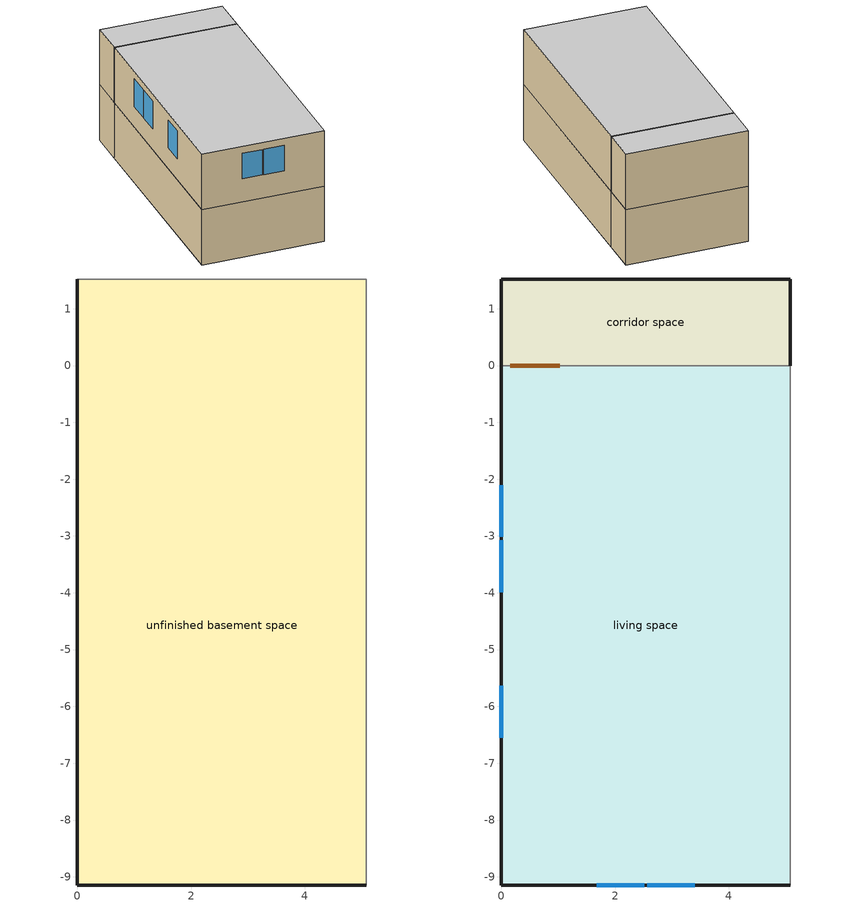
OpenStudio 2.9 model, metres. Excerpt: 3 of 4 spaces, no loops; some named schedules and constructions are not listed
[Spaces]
unfinished basement space
 floor foundation (FloorFndGrndUnfinB): 0,0 0,1.52 5.08,1.52 5.08,0 z-2.44
 floor foundation (FloorFndGrndUnfinB 1): 0,-9.14 0,0 5.08,0 5.08,-9.14 z-2.44
 wall foundation (WallFndGrndUnfinB): 0,1.52 0,0 z-2.44:0
 wall adiabatic (WallFndGrndUnfinB Reversed): 5.08,-9.14 5.08,0 5.08,1.52 0,1.52 z-2.44:0
 wall foundation (WallFndGrndUnfinB 1): 0,0 0,-9.14 5.08,-9.14 z-2.44:0
 ceiling adiabatic (SurfaceTypeRoofAdiabatic Reversed): 5.08,0 5.08,1.52 0,1.52 0,0 z0
living space
 floor to unfinished basement space (FloorUnfinBInsFin Reversed): 0,-9.14 0,0 5.08,0 5.08,-9.14 z0
 wall outside (WallExtInsFin): 0,0 0,-9.14 5.08,-9.14 z0:2.44
 wall adiabatic (WallIntFinUninsFin Reversed): 5.08,-9.14 5.08,0 0,0 z0:2.44
 window (WindowConstruction): 1.67,-9.14 2.51,-9.14 / 2.57,-9.14 3.41,-9.14 z1.02:2.13; 0,-2.1 0,-3.02 / 0,-3.08 0,-3.99 / 0,-5.64 0,-6.55 z0.91:2.13
 ceiling adiabatic (SurfaceTypeRoofAdiabatic Reversed): 5.08,-9.14 5.08,0 0,0 0,-9.14 z2.44
corridor space
 floor adiabatic (FloorUnfinUninsUnfin): 0,0 0,1.52 5.08,1.52 5.08,0 z0
 wall outside (WallExtUninsUnfin): 5.08,0 5.08,1.52 0,1.52 0,0 z0:2.44
 wall adiabatic (WallIntUnfinUninsUnfin Reversed): 0,0 5.08,0 z0:2.44
 door inside (UninsDoor): 0.15,0 1.02,0 z0:2.13
 ceiling adiabatic (SurfaceTypeRoofAdiabatic Reversed): 5.08,0 5.08,1.52 0,1.52 0,0 z2.44
[Exterior:Lights:Definition]
res lighting exterior: Design Level {W}=26.6651
[Schedule:Ruleset]
Name | Default Day Schedule | Summer Design Day Schedule | Winter Design Day Schedule
res dw schedule | Schedule Day 19
res range electric|false schedule | Schedule Day 22 | res range electric|false schedule summer design | res range electric|false schedule winter design
res lighting interior | Schedule Day 25 | res lighting interior summer design | res lighting interior winter design
res lighting exterior | Schedule Day 30 | res lighting exterior summer design | res lighting exterior winter design
res misc plug loads schedule | Schedule Day 33 | res misc plug loads schedule summer design | res misc plug loads schedule winter design
[Schedule:Day]
res dw schedule allday5; res dw schedule allday6; res dw schedule allday7: 24, 0, 0
res range electric|false schedule allday1; res range electric|false schedule allday2; res range electric|false schedule allday12: 2, 0, 0.0466667, 4, 0, 0.0266667, 5, 0, 0.0466667, 6, 0, 0.0733333, 7, 0, 0.166667, 8, 0, 0.28, 9, 0, 0.306667, 10, 0, 0.32, 11, 0, 0.28, 12, 0, 0.333333, 13, 0, 0.38, 14, 0, 0.306667, 15, 0, 0.38, 16, 0, 0.293333, 17, 0, 0.613333, 18, 0, 1, 19, 0, 0.78, 20, 0, 0.4, 21, 0, 0.233333, 22, 0, 0.166667, 23, 0, 0.106667, 24, 0, 0.0733333
res range electric|false schedule allday3; res range electric|false schedule allday5: 2, 0, 0.0421574, 4, 0, 0.0240899, 5, 0, 0.0421574, 6, 0, 0.0662473, 7, 0, 0.150562, 8, 0, 0.252944, 9, 0, 0.277034, 10, 0, 0.289079, 11, 0, 0.252944, 12, 0, 0.301124, 13, 0, 0.343282, 14, 0, 0.277034, 15, 0, 0.343282, 16, 0, 0.264989, 17, 0, 0.554069, 18, 0, 0.903373, 19, 0, 0.704631, 20, 0, 0.361349, 21, 0, 0.210787, 22, 0, 0.150562, 23, 0, 0.0963598, 24, 0, 0.0662473
res range electric|false schedule allday4: 2, 0, 0.0419872, 4, 0, 0.0239927, 5, 0, 0.0419872, 6, 0, 0.0659799, 7, 0, 0.149954, 8, 0, 0.251923, 9, 0, 0.275916, 10, 0, 0.287912, 11, 0, 0.251923, 12, 0, 0.299909, 13, 0, 0.341896, 14, 0, 0.275916, 15, 0, 0.341896, 16, 0, 0.26392, 17, 0, 0.551832, 18, 0, 0.899727, 19, 0, 0.701787, 20, 0, 0.359891, 21, 0, 0.209936, 22, 0, 0.149954, 23, 0, 0.0959708, 24, 0, 0.0659799
res range electric|false schedule allday6; res range electric|false schedule allday9: 2, 0, 0.0378608, 4, 0, 0.0216348, 5, 0, 0.0378608, 6, 0, 0.0594956, 7, 0, 0.135217, 8, 0, 0.227165, 9, 0, 0.2488, 10, 0, 0.259617, 11, 0, 0.227165, 12, 0, 0.270435, 13, 0, 0.308295, 14, 0, 0.2488, 15, 0, 0.308295, 16, 0, 0.237982, 17, 0, 0.4976, 18, 0, 0.811304, 19, 0, 0.632817, 20, 0, 0.324521, 21, 0, 0.189304, 22, 0, 0.135217, 23, 0, 0.086539, 24, 0, 0.0594956
res range electric|false schedule allday7; res range electric|false schedule allday8: 2, 0, 0.0381161, 4, 0, 0.0217806, 5, 0, 0.0381161, 6, 0, 0.0598967, 7, 0, 0.136129, 8, 0, 0.228696, 9, 0, 0.250477, 10, 0, 0.261367, 11, 0, 0.228696, 12, 0, 0.272258, 13, 0, 0.310374, 14, 0, 0.250477, 15, 0, 0.310374, 16, 0, 0.239587, 17, 0, 0.500954, 18, 0, 0.816773, 19, 0, 0.637083, 20, 0, 0.326709, 21, 0, 0.19058, 22, 0, 0.136129, 23, 0, 0.0871225, 24, 0, 0.0598967
res range electric|false schedule allday10; res range electric|false schedule allday11: 2, 0, 0.0461562, 4, 0, 0.026375, 5, 0, 0.0461562, 6, 0, 0.0725311, 7, 0, 0.164844, 8, 0, 0.276937, 9, 0, 0.303312, 10, 0, 0.3165, 11, 0, 0.276937, 12, 0, 0.329687, 13, 0, 0.375843, 14, 0, 0.303312, 15, 0, 0.375843, 16, 0, 0.290125, 17, 0, 0.606624, 18, 0, 0.989061, 19, 0, 0.771468, 20, 0, 0.395624, 21, 0, 0.230781, 22, 0, 0.164844, 23, 0, 0.1055, 24, 0, 0.0725311
res lighting interior allday1; res lighting exterior allday1: 1, 0, 0.123492, 2, 0, 0.0740949, 4, 0, 0.0493966, 5, 0, 0.0549179, 6, 0, 0.150688, 7, 0, 0.353775, 8, 0, 0.447693, 9, 0, 0.475771, 10, 0, 0.48906, 11, 0, 0.475763, 12, 0, 0.45734, 13, 0, 0.444042, 14, 0, 0.44013, 15, 0, 0.45042, 16, 0, 0.506727, 17, 0, 0.639918, 18, 0, 0.845641, 19, 0, 0.998398, 20, 0, 0.96173, 21, 0, 0.770836, 22, 0, 0.582276, 23, 0, 0.509461, 24, 0, 0.248703
res lighting interior allday2; res lighting exterior allday2: 1, 0, 0.123492, 2, 0, 0.0740949, 4, 0, 0.0493966, 5, 0, 0.0546354, 6, 0, 0.14928, 7, 0, 0.350468, 8, 0, 0.443508, 9, 0, 0.469041, 10, 0, 0.479922, 11, 0, 0.46675, 12, 0, 0.448499, 13, 0, 0.435326, 14, 0, 0.43145, 15, 0, 0.434977, 16, 0, 0.459175, 17, 0, 0.53221, 18, 0, 0.685271, 19, 0, 0.877466, 20, 0, 0.978905, 21, 0, 0.900968, 22, 0, 0.712749, 23, 0, 0.623508, 24, 0, 0.248703
res lighting interior allday3; res lighting exterior allday3: 1, 0, 0.123492, 2, 0, 0.0740949, 4, 0, 0.0493966, 5, 0, 0.0538637, 6, 0, 0.145432, 7, 0, 0.341434, 8, 0, 0.432075, 9, 0, 0.450874, 10, 0, 0.455398, 11, 0, 0.442565, 12, 0, 0.424785, 13, 0, 0.411951, 14, 0, 0.408175, 15, 0, 0.409183, 16, 0, 0.418876, 17, 0, 0.454202, 18, 0, 0.547443, 19, 0, 0.709749, 20, 0, 0.877017, 21, 0, 0.931881, 22, 0, 0.828547, 23, 0, 0.511242, 24, 0, 0.248703
res lighting interior allday4; res lighting exterior allday4: 1, 0, 0.123492, 2, 0, 0.0740949, 4, 0, 0.0493966, 5, 0, 0.0528096, 6, 0, 0.140175, 7, 0, 0.329093, 8, 0, 0.416458, 9, 0, 0.426577, 10, 0, 0.422937, 11, 0, 0.410568, 12, 0, 0.39343, 13, 0, 0.38106, 14, 0, 0.377421, 15, 0, 0.377127, 16, 0, 0.377807, 17, 0, 0.381751, 18, 0, 0.398804, 19, 0, 0.451433, 20, 0, 0.564825, 21, 0, 0.727026, 22, 0, 0.858685, 23, 0, 0.605731, 24, 0, 0.248703
res lighting interior allday5; res lighting exterior allday5: 1, 0, 0.123492, 2, 0, 0.0740949, 4, 0, 0.0493966, 5, 0, 0.0517554, 6, 0, 0.134919, 7, 0, 0.316752, 8, 0, 0.400841, 9, 0, 0.40288, 10, 0, 0.391676, 11, 0, 0.37977, 12, 0, 0.363275, 13, 0, 0.35137, 14, 0, 0.347866, 15, 0, 0.347549, 16, 0, 0.347853, 17, 0, 0.34969, 18, 0, 0.358202, 19, 0, 0.387338, 20, 0, 0.45994, 21, 0, 0.587982, 22, 0, 0.737234, 23, 0, 0.573028, 24, 0, 0.248703
res lighting interior allday6; res lighting exterior allday6: 1, 0, 0.123492, 2, 0, 0.0740949, 4, 0, 0.0493966, 5, 0, 0.0509837, 6, 0, 0.131071, 7, 0, 0.307717, 8, 0, 0.389408, 9, 0, 0.385913, 10, 0, 0.369552, 11, 0, 0.357986, 12, 0, 0.341961, 13, 0, 0.330395, 14, 0, 0.326992, 15, 0, 0.326678, 16, 0, 0.326904, 17, 0, 0.328199, 18, 0, 0.334087, 19, 0, 0.354418, 20, 0, 0.407194, 21, 0, 0.508106, 22, 0, 0.644173, 23, 0, 0.533258, 24, 0, 0.248703
res lighting interior allday7; res lighting exterior allday7: 1, 0, 0.123492, 2, 0, 0.0740949, 4, 0, 0.0493966, 5, 0, 0.0507012, 6, 0, 0.129662, 7, 0, 0.304411, 8, 0, 0.385224, 9, 0, 0.379783, 10, 0, 0.361615, 11, 0, 0.350173, 12, 0, 0.334321, 13, 0, 0.322879, 14, 0, 0.319512, 15, 0, 0.319205, 16, 0, 0.319456, 17, 0, 0.320872, 18, 0, 0.327215, 19, 0, 0.34879, 20, 0, 0.403905, 21, 0, 0.507456, 22, 0, 0.644147, 23, 0, 0.532234, 24, 0, 0.248703
res lighting interior allday8; res lighting exterior allday8: 1, 0, 0.123492, 2, 0, 0.0740949, 4, 0, 0.0493966, 5, 0, 0.0509837, 6, 0, 0.131071, 7, 0, 0.307717, 8, 0, 0.389408, 9, 0, 0.385913, 10, 0, 0.369552, 11, 0, 0.357986, 12, 0, 0.341961, 13, 0, 0.330395, 14, 0, 0.326992, 15, 0, 0.326702, 16, 0, 0.327164, 17, 0, 0.329773, 18, 0, 0.341119, 19, 0, 0.377474, 20, 0, 0.461908, 21, 0, 0.599379, 22, 0, 0.743336, 23, 0, 0.568088, 24, 0, 0.248703
res lighting interior allday9; res lighting exterior allday9: 1, 0, 0.123492, 2, 0, 0.0740949, 4, 0, 0.0493966, 5, 0, 0.0517554, 6, 0, 0.134919, 7, 0, 0.316752, 8, 0, 0.400841, 9, 0, 0.40288, 10, 0, 0.391676, 11, 0, 0.37977, 12, 0, 0.363275, 13, 0, 0.35137, 14, 0, 0.347866, 15, 0, 0.347722, 16, 0, 0.349492, 17, 0, 0.358137, 18, 0, 0.389696, 19, 0, 0.471159, 20, 0, 0.615076, 21, 0, 0.775002, 22, 0, 0.851848, 23, 0, 0.573655, 24, 0, 0.248703
res lighting interior allday10; res lighting exterior allday10: 1, 0, 0.123492, 2, 0, 0.0740949, 4, 0, 0.0493966, 5, 0, 0.0528096, 6, 0, 0.140175, 7, 0, 0.329093, 8, 0, 0.416458, 9, 0, 0.426577, 10, 0, 0.422937, 11, 0, 0.410568, 12, 0, 0.39343, 13, 0, 0.38106, 14, 0, 0.377421, 15, 0, 0.378063, 16, 0, 0.385493, 17, 0, 0.41441, 18, 0, 0.495868, 19, 0, 0.648587, 20, 0, 0.823018, 21, 0, 0.903503, 22, 0, 0.823752, 23, 0, 0.511502, 24, 0, 0.248703
res lighting interior allday11; res lighting exterior allday11: 1, 0, 0.123492, 2, 0, 0.0740949, 4, 0, 0.0493966, 5, 0, 0.0538637, 6, 0, 0.145432, 7, 0, 0.341434, 8, 0, 0.432075, 9, 0, 0.450874, 10, 0, 0.455398, 11, 0, 0.442565, 12, 0, 0.424785, 13, 0, 0.411951, 14, 0, 0.408175, 15, 0, 0.423818, 16, 0, 0.495946, 17, 0, 0.639286, 18, 0, 0.832549, 19, 0, 0.952456, 20, 0, 0.89593, 21, 0, 0.713542, 22, 0, 0.541615, 23, 0, 0.476027, 24, 0, 0.248703
res lighting interior allday12; res lighting exterior allday12: 1, 0, 0.123492, 2, 0, 0.0740949, 4, 0, 0.0493966, 5, 0, 0.0546354, 6, 0, 0.14928, 7, 0, 0.350468, 8, 0, 0.443508, 9, 0, 0.469041, 10, 0, 0.479922, 11, 0, 0.46675, 12, 0, 0.448499, 13, 0, 0.435326, 14, 0, 0.43145, 15, 0, 0.451738, 16, 0, 0.54367, 17, 0, 0.715755, 18, 0, 0.919534, 19, 0, 1, 20, 0, 0.880929, 21, 0, 0.672524, 22, 0, 0.519012, 23, 0, 0.467855, 24, 0, 0.248703
res misc plug loads schedule allday1: 1, 0, 0.559347, 3, 0, 0.517396, 4, 0, 0.503412, 5, 0, 0.461461, 6, 0, 0.503412, 7, 0, 0.601298, 8, 0, 0.657232, 9, 0, 0.475445, 10, 0, 0.321624, 11, 0, 0.335608, 12, 0, 0.349592, 13, 0, 0.335608, 14, 0, 0.391543, 15, 0, 0.433494, 16, 0, 0.447477, 17, 0, 0.545363, 18, 0, 0.741134, 19, 0, 0.880971, 20, 0, 0.936905, 21, 0, 0.99284, 22, 0, 0.964873, 23, 0, 0.825036, 24, 0, 0.699183
res misc plug loads schedule allday2: 1, 0, 0.56338, 3, 0, 0.521127, 4, 0, 0.507042, 5, 0, 0.464789, 6, 0, 0.507042, 7, 0, 0.605634, 8, 0, 0.661972, 9, 0, 0.478873, 10, 0, 0.323944, 11, 0, 0.338028, 12, 0, 0.352113, 13, 0, 0.338028, 14, 0, 0.394366, 15, 0, 0.43662, 16, 0, 0.450704, 17, 0, 0.549296, 18, 0, 0.746479, 19, 0, 0.887324, 20, 0, 0.943662, 21, 0, 1, 22, 0, 0.971831, 23, 0, 0.830986, 24, 0, 0.704225
[Schedule:Rule] Apply Sunday=Yes; Apply Monday=Yes; Apply Tuesday=Yes; Apply Wednesday=Yes; Apply Thursday=Yes; Apply Friday=Yes; Apply Saturday=Yes
res dw schedule allday ruleset5: Schedule Ruleset=res dw schedule; Rule Order=2; Day Schedule=res dw schedule allday5; Date Specification Type=SpecificDates; Specific Month 1=1; Specific Day 1=5; Specific Month 2=1; Specific Day 2=12; Specific Month 3=1; Specific Day 3=19; Specific Month 4=1; Specific Day 4=26; Specific Month 5=2; Specific Day 5=2; Specific Month 6=2; Specific Day 6=9; Specific Month 7=2; Specific Day 7=16; Specific Month 8=2; Specific Day 8=23; Specific Month 9=3; Specific Day 9=2; Specific Month 10=3; Specific Day 10=9; Specific Month 11=3; Specific Day 11=16; Specific Month 12=3; Specific Day 12=23; Specific Month 13=3; Specific Day 13=30; Specific Month 14=4; Specific Day 14=6; Specific Month 15=4; Specific Day 15=13; Specific Month 16=4; Specific Day 16=20; Specific Month 17=4; Specific Day 17=27; Specific Month 18=5; Specific Day 18=4; Specific Month 19=5; Specific Day 19=11; Specific Month 20=5; Specific Day 20=18; Specific Month 21=5; Specific Day 21=25; Specific Month 22=6; Specific Day 22=1; Specific Month 23=6; Specific Day 23=8; Specific Month 24=6; Specific Day 24=15; Specific Month 25=6; Specific Day 25=22; Specific Month 26=6; Specific Day 26=29; Specific Month 27=7; Specific Day 27=6; Specific Month 28=7; Specific Day 28=13; Specific Month 29=7; Specific Day 29=20; Specific Month 30=7; Specific Day 30=27; Specific Month 31=8; Specific Day 31=3; Specific Month 32=8; Specific Day 32=10; Specific Month 33=8; Specific Day 33=17; Specific Month 34=8; Specific Day 34=24; Specific Month 35=8; Specific Day 35=31; Specific Month 36=9; Specific Day 36=7; Specific Month 37=9; Specific Day 37=14; Specific Month 38=9; Specific Day 38=21; Specific Month 39=9; Specific Day 39=28; Specific Month 40=10; Specific Day 40=5; Specific Month 41=10; Specific Day 41=12; Specific Month 42=10; Specific Day 42=19; Specific Month 43=10; Specific Day 43=26; Specific Month 44=11; Specific Day 44=2; Specific Month 45=11; Specific Day 45=9; Specific Month 46=11; Specific Day 46=16; Specific Month 47=11; Specific Day 47=23; Specific Month 48=11; Specific Day 48=30; Specific Month 49=12; Specific Day 49=7; Specific Month 50=12; Specific Day 50=14; Specific Month 51=12; Specific Day 51=21; Specific Month 52=12; Specific Day 52=28
res dw schedule allday ruleset6: Schedule Ruleset=res dw schedule; Rule Order=1; Day Schedule=res dw schedule allday6; Date Specification Type=SpecificDates; Specific Month 1=1; Specific Day 1=6; Specific Month 2=1; Specific Day 2=13; Specific Month 3=1; Specific Day 3=20; Specific Month 4=1; Specific Day 4=27; Specific Month 5=2; Specific Day 5=3; Specific Month 6=2; Specific Day 6=10; Specific Month 7=2; Specific Day 7=17; Specific Month 8=2; Specific Day 8=24; Specific Month 9=3; Specific Day 9=3; Specific Month 10=3; Specific Day 10=10; Specific Month 11=3; Specific Day 11=17; Specific Month 12=3; Specific Day 12=24; Specific Month 13=3; Specific Day 13=31; Specific Month 14=4; Specific Day 14=7; Specific Month 15=4; Specific Day 15=14; Specific Month 16=4; Specific Day 16=21; Specific Month 17=4; Specific Day 17=28; Specific Month 18=5; Specific Day 18=5; Specific Month 19=5; Specific Day 19=12; Specific Month 20=5; Specific Day 20=19; Specific Month 21=5; Specific Day 21=26; Specific Month 22=6; Specific Day 22=2; Specific Month 23=6; Specific Day 23=9; Specific Month 24=6; Specific Day 24=16; Specific Month 25=6; Specific Day 25=23; Specific Month 26=6; Specific Day 26=30; Specific Month 27=7; Specific Day 27=7; Specific Month 28=7; Specific Day 28=14; Specific Month 29=7; Specific Day 29=21; Specific Month 30=7; Specific Day 30=28; Specific Month 31=8; Specific Day 31=4; Specific Month 32=8; Specific Day 32=11; Specific Month 33=8; Specific Day 33=18; Specific Month 34=8; Specific Day 34=25; Specific Month 35=9; Specific Day 35=1; Specific Month 36=9; Specific Day 36=8; Specific Month 37=9; Specific Day 37=15; Specific Month 38=9; Specific Day 38=22; Specific Month 39=9; Specific Day 39=29; Specific Month 40=10; Specific Day 40=6; Specific Month 41=10; Specific Day 41=13; Specific Month 42=10; Specific Day 42=20; Specific Month 43=10; Specific Day 43=27; Specific Month 44=11; Specific Day 44=3; Specific Month 45=11; Specific Day 45=10; Specific Month 46=11; Specific Day 46=17; Specific Month 47=11; Specific Day 47=24; Specific Month 48=12; Specific Day 48=1; Specific Month 49=12; Specific Day 49=8; Specific Month 50=12; Specific Day 50=15; Specific Month 51=12; Specific Day 51=22; Specific Month 52=12; Specific Day 52=29
res dw schedule allday ruleset7: Schedule Ruleset=res dw schedule; Rule Order=0; Day Schedule=res dw schedule allday7; Date Specification Type=SpecificDates; Specific Month 1=1; Specific Day 1=7; Specific Month 2=1; Specific Day 2=14; Specific Month 3=1; Specific Day 3=21; Specific Month 4=1; Specific Day 4=28; Specific Month 5=2; Specific Day 5=4; Specific Month 6=2; Specific Day 6=11; Specific Month 7=2; Specific Day 7=18; Specific Month 8=2; Specific Day 8=25; Specific Month 9=3; Specific Day 9=4; Specific Month 10=3; Specific Day 10=11; Specific Month 11=3; Specific Day 11=18; Specific Month 12=3; Specific Day 12=25; Specific Month 13=4; Specific Day 13=1; Specific Month 14=4; Specific Day 14=8; Specific Month 15=4; Specific Day 15=15; Specific Month 16=4; Specific Day 16=22; Specific Month 17=4; Specific Day 17=29; Specific Month 18=5; Specific Day 18=6; Specific Month 19=5; Specific Day 19=13; Specific Month 20=5; Specific Day 20=20; Specific Month 21=5; Specific Day 21=27; Specific Month 22=6; Specific Day 22=3; Specific Month 23=6; Specific Day 23=10; Specific Month 24=6; Specific Day 24=17; Specific Month 25=6; Specific Day 25=24; Specific Month 26=7; Specific Day 26=1; Specific Month 27=7; Specific Day 27=8; Specific Month 28=7; Specific Day 28=15; Specific Month 29=7; Specific Day 29=22; Specific Month 30=7; Specific Day 30=29; Specific Month 31=8; Specific Day 31=5; Specific Month 32=8; Specific Day 32=12; Specific Month 33=8; Specific Day 33=19; Specific Month 34=8; Specific Day 34=26; Specific Month 35=9; Specific Day 35=2; Specific Month 36=9; Specific Day 36=9; Specific Month 37=9; Specific Day 37=16; Specific Month 38=9; Specific Day 38=23; Specific Month 39=9; Specific Day 39=30; Specific Month 40=10; Specific Day 40=7; Specific Month 41=10; Specific Day 41=14; Specific Month 42=10; Specific Day 42=21; Specific Month 43=10; Specific Day 43=28; Specific Month 44=11; Specific Day 44=4; Specific Month 45=11; Specific Day 45=11; Specific Month 46=11; Specific Day 46=18; Specific Month 47=11; Specific Day 47=25; Specific Month 48=12; Specific Day 48=2; Specific Month 49=12; Specific Day 49=9; Specific Month 50=12; Specific Day 50=16; Specific Month 51=12; Specific Day 51=23; Specific Month 52=12; Specific Day 52=30
res range electric|false schedule allday rule1: Schedule Ruleset=res range electric|false schedule; Rule Order=11; Day Schedule=res range electric|false schedule allday1; Date Specification Type=DateRange; Start Month=1; Start Day=1; End Month=1; End Day=31
res range electric|false schedule allday rule2: Schedule Ruleset=res range electric|false schedule; Rule Order=10; Day Schedule=res range electric|false schedule allday2; Date Specification Type=DateRange; Start Month=2; Start Day=1; End Month=2; End Day=28
res range electric|false schedule allday rule3: Schedule Ruleset=res range electric|false schedule; Rule Order=9; Day Schedule=res range electric|false schedule allday3; Date Specification Type=DateRange; Start Month=3; Start Day=1; End Month=3; End Day=31
res range electric|false schedule allday rule4: Schedule Ruleset=res range electric|false schedule; Rule Order=8; Day Schedule=res range electric|false schedule allday4; Date Specification Type=DateRange; Start Month=4; Start Day=1; End Month=4; End Day=30
res range electric|false schedule allday rule5: Schedule Ruleset=res range electric|false schedule; Rule Order=7; Day Schedule=res range electric|false schedule allday5; Date Specification Type=DateRange; Start Month=5; Start Day=1; End Month=5; End Day=31
res range electric|false schedule allday rule6: Schedule Ruleset=res range electric|false schedule; Rule Order=6; Day Schedule=res range electric|false schedule allday6; Date Specification Type=DateRange; Start Month=6; Start Day=1; End Month=6; End Day=30
res range electric|false schedule allday rule7: Schedule Ruleset=res range electric|false schedule; Rule Order=5; Day Schedule=res range electric|false schedule allday7; Date Specification Type=DateRange; Start Month=7; Start Day=1; End Month=7; End Day=31
res range electric|false schedule allday rule8: Schedule Ruleset=res range electric|false schedule; Rule Order=4; Day Schedule=res range electric|false schedule allday8; Date Specification Type=DateRange; Start Month=8; Start Day=1; End Month=8; End Day=31
res range electric|false schedule allday rule9: Schedule Ruleset=res range electric|false schedule; Rule Order=3; Day Schedule=res range electric|false schedule allday9; Date Specification Type=DateRange; Start Month=9; Start Day=1; End Month=9; End Day=30
res range electric|false schedule allday rule10: Schedule Ruleset=res range electric|false schedule; Rule Order=2; Day Schedule=res range electric|false schedule allday10; Date Specification Type=DateRange; Start Month=10; Start Day=1; End Month=10; End Day=31
res range electric|false schedule allday rule11: Schedule Ruleset=res range electric|false schedule; Rule Order=1; Day Schedule=res range electric|false schedule allday11; Date Specification Type=DateRange; Start Month=11; Start Day=1; End Month=11; End Day=30
res range electric|false schedule allday rule12: Schedule Ruleset=res range electric|false schedule; Rule Order=0; Day Schedule=res range electric|false schedule allday12; Date Specification Type=DateRange; Start Month=12; Start Day=1; End Month=12; End Day=31
res lighting interior allday rule1: Schedule Ruleset=res lighting interior; Rule Order=11; Day Schedule=res lighting interior allday1; Date Specification Type=DateRange; Start Month=1; Start Day=1; End Month=1; End Day=31
res lighting interior allday rule2: Schedule Ruleset=res lighting interior; Rule Order=10; Day Schedule=res lighting interior allday2; Date Specification Type=DateRange; Start Month=2; Start Day=1; End Month=2; End Day=28
res lighting interior allday rule3: Schedule Ruleset=res lighting interior; Rule Order=9; Day Schedule=res lighting interior allday3; Date Specification Type=DateRange; Start Month=3; Start Day=1; End Month=3; End Day=31
res lighting interior allday rule4: Schedule Ruleset=res lighting interior; Rule Order=8; Day Schedule=res lighting interior allday4; Date Specification Type=DateRange; Start Month=4; Start Day=1; End Month=4; End Day=30
res lighting interior allday rule5: Schedule Ruleset=res lighting interior; Rule Order=7; Day Schedule=res lighting interior allday5; Date Specification Type=DateRange; Start Month=5; Start Day=1; End Month=5; End Day=31
res lighting interior allday rule6: Schedule Ruleset=res lighting interior; Rule Order=6; Day Schedule=res lighting interior allday6; Date Specification Type=DateRange; Start Month=6; Start Day=1; End Month=6; End Day=30
res lighting interior allday rule7: Schedule Ruleset=res lighting interior; Rule Order=5; Day Schedule=res lighting interior allday7; Date Specification Type=DateRange; Start Month=7; Start Day=1; End Month=7; End Day=31
res lighting interior allday rule8: Schedule Ruleset=res lighting interior; Rule Order=4; Day Schedule=res lighting interior allday8; Date Specification Type=DateRange; Start Month=8; Start Day=1; End Month=8; End Day=31
res lighting interior allday rule9: Schedule Ruleset=res lighting interior; Rule Order=3; Day Schedule=res lighting interior allday9; Date Specification Type=DateRange; Start Month=9; Start Day=1; End Month=9; End Day=30
res lighting interior allday rule10: Schedule Ruleset=res lighting interior; Rule Order=2; Day Schedule=res lighting interior allday10; Date Specification Type=DateRange; Start Month=10; Start Day=1; End Month=10; End Day=31
res lighting interior allday rule11: Schedule Ruleset=res lighting interior; Rule Order=1; Day Schedule=res lighting interior allday11; Date Specification Type=DateRange; Start Month=11; Start Day=1; End Month=11; End Day=30
res lighting interior allday rule12: Schedule Ruleset=res lighting interior; Rule Order=0; Day Schedule=res lighting interior allday12; Date Specification Type=DateRange; Start Month=12; Start Day=1; End Month=12; End Day=31
res lighting exterior allday rule1: Schedule Ruleset=res lighting exterior; Rule Order=11; Day Schedule=res lighting exterior allday1; Date Specification Type=DateRange; Start Month=1; Start Day=1; End Month=1; End Day=31
res lighting exterior allday rule2: Schedule Ruleset=res lighting exterior; Rule Order=10; Day Schedule=res lighting exterior allday2; Date Specification Type=DateRange; Start Month=2; Start Day=1; End Month=2; End Day=28
res lighting exterior allday rule3: Schedule Ruleset=res lighting exterior; Rule Order=9; Day Schedule=res lighting exterior allday3; Date Specification Type=DateRange; Start Month=3; Start Day=1; End Month=3; End Day=31
res lighting exterior allday rule4: Schedule Ruleset=res lighting exterior; Rule Order=8; Day Schedule=res lighting exterior allday4; Date Specification Type=DateRange; Start Month=4; Start Day=1; End Month=4; End Day=30
res lighting exterior allday rule5: Schedule Ruleset=res lighting exterior; Rule Order=7; Day Schedule=res lighting exterior allday5; Date Specification Type=DateRange; Start Month=5; Start Day=1; End Month=5; End Day=31
res lighting exterior allday rule6: Schedule Ruleset=res lighting exterior; Rule Order=6; Day Schedule=res lighting exterior allday6; Date Specification Type=DateRange; Start Month=6; Start Day=1; End Month=6; End Day=30
res lighting exterior allday rule7: Schedule Ruleset=res lighting exterior; Rule Order=5; Day Schedule=res lighting exterior allday7; Date Specification Type=DateRange; Start Month=7; Start Day=1; End Month=7; End Day=31
res lighting exterior allday rule8: Schedule Ruleset=res lighting exterior; Rule Order=4; Day Schedule=res lighting exterior allday8; Date Specification Type=DateRange; Start Month=8; Start Day=1; End Month=8; End Day=31
res lighting exterior allday rule9: Schedule Ruleset=res lighting exterior; Rule Order=3; Day Schedule=res lighting exterior allday9; Date Specification Type=DateRange; Start Month=9; Start Day=1; End Month=9; End Day=30
res lighting exterior allday rule10: Schedule Ruleset=res lighting exterior; Rule Order=2; Day Schedule=res lighting exterior allday10; Date Specification Type=DateRange; Start Month=10; Start Day=1; End Month=10; End Day=31
res lighting exterior allday rule11: Schedule Ruleset=res lighting exterior; Rule Order=1; Day Schedule=res lighting exterior allday11; Date Specification Type=DateRange; Start Month=11; Start Day=1; End Month=11; End Day=30
res lighting exterior allday rule12: Schedule Ruleset=res lighting exterior; Rule Order=0; Day Schedule=res lighting exterior allday12; Date Specification Type=DateRange; Start Month=12; Start Day=1; End Month=12; End Day=31
res misc plug loads schedule allday rule1: Schedule Ruleset=res misc plug loads schedule; Rule Order=11; Day Schedule=res misc plug loads schedule allday1; Date Specification Type=DateRange; Start Month=1; Start Day=1; End Month=1; End Day=31
res misc plug loads schedule allday rule2: Schedule Ruleset=res misc plug loads schedule; Rule Order=10; Day Schedule=res misc plug loads schedule allday2; Date Specification Type=DateRange; Start Month=2; Start Day=1; End Month=2; End Day=28
res misc plug loads schedule allday rule3: Schedule Ruleset=res misc plug loads schedule; Rule Order=9; Day Schedule=res misc plug loads schedule allday3; Date Specification Type=DateRange; Start Month=3; Start Day=1; End Month=3; End Day=31
res misc plug loads schedule allday rule4: Schedule Ruleset=res misc plug loads schedule; Rule Order=8; Day Schedule=res misc plug loads schedule allday4; Date Specification Type=DateRange; Start Month=4; Start Day=1; End Month=4; End Day=30
res misc plug loads schedule allday rule5: Schedule Ruleset=res misc plug loads schedule; Rule Order=7; Day Schedule=res misc plug loads schedule allday5; Date Specification Type=DateRange; Start Month=5; Start Day=1; End Month=5; End Day=31
res misc plug loads schedule allday rule6: Schedule Ruleset=res misc plug loads schedule; Rule Order=6; Day Schedule=res misc plug loads schedule allday6; Date Specification Type=DateRange; Start Month=6; Start Day=1; End Month=6; End Day=30
res misc plug loads schedule allday rule7: Schedule Ruleset=res misc plug loads schedule; Rule Order=5; Day Schedule=res misc plug loads schedule allday7; Date Specification Type=DateRange; Start Month=7; Start Day=1; End Month=7; End Day=31
res misc plug loads schedule allday rule8: Schedule Ruleset=res misc plug loads schedule; Rule Order=4; Day Schedule=res misc plug loads schedule allday8; Date Specification Type=DateRange; Start Month=8; Start Day=1; End Month=8; End Day=31
res misc plug loads schedule allday rule9: Schedule Ruleset=res misc plug loads schedule; Rule Order=3; Day Schedule=res misc plug loads schedule allday9; Date Specification Type=DateRange; Start Month=9; Start Day=1; End Month=9; End Day=30
res misc plug loads schedule allday rule10: Schedule Ruleset=res misc plug loads schedule; Rule Order=2; Day Schedule=res misc plug loads schedule allday10; Date Specification Type=DateRange; Start Month=10; Start Day=1; End Month=10; End Day=31
res misc plug loads schedule allday rule11: Schedule Ruleset=res misc plug loads schedule; Rule Order=1; Day Schedule=res misc plug loads schedule allday11; Date Specification Type=DateRange; Start Month=11; Start Day=1; End Month=11; End Day=30
res misc plug loads schedule allday rule12: Schedule Ruleset=res misc plug loads schedule; Rule Order=0; Day Schedule=res misc plug loads schedule allday12; Date Specification Type=DateRange; Start Month=12; Start Day=1; End Month=12; End Day=31
res extra refrig schedule allday rule1: Schedule Ruleset=res extra refrig schedule; Rule Order=11; Day Schedule=res extra refrig schedule allday1; Date Specification Type=DateRange; Start Month=1; Start Day=1; End Month=1; End Day=31
res extra refrig schedule allday rule2: Schedule Ruleset=res extra refrig schedule; Rule Order=10; Day Schedule=res extra refrig schedule allday2; Date Specification Type=DateRange; Start Month=2; Start Day=1; End Month=2; End Day=28
res extra refrig schedule allday rule3: Schedule Ruleset=res extra refrig schedule; Rule Order=9; Day Schedule=res extra refrig schedule allday3; Date Specification Type=DateRange; Start Month=3; Start Day=1; End Month=3; End Day=31
res extra refrig schedule allday rule4: Schedule Ruleset=res extra refrig schedule; Rule Order=8; Day Schedule=res extra refrig schedule allday4; Date Specification Type=DateRange; Start Month=4; Start Day=1; End Month=4; End Day=30
res extra refrig schedule allday rule5: Schedule Ruleset=res extra refrig schedule; Rule Order=7; Day Schedule=res extra refrig schedule allday5; Date Specification Type=DateRange; Start Month=5; Start Day=1; End Month=5; End Day=31
res extra refrig schedule allday rule6: Schedule Ruleset=res extra refrig schedule; Rule Order=6; Day Schedule=res extra refrig schedule allday6; Date Specification Type=DateRange; Start Month=6; Start Day=1; End Month=6; End Day=30
res extra refrig schedule allday rule7: Schedule Ruleset=res extra refrig schedule; Rule Order=5; Day Schedule=res extra refrig schedule allday7; Date Specification Type=DateRange; Start Month=7; Start Day=1; End Month=7; End Day=31
res extra refrig schedule allday rule8: Schedule Ruleset=res extra refrig schedule; Rule Order=4; Day Schedule=res extra refrig schedule allday8; Date Specification Type=DateRange; Start Month=8; Start Day=1; End Month=8; End Day=31
res extra refrig schedule allday rule9: Schedule Ruleset=res extra refrig schedule; Rule Order=3; Day Schedule=res extra refrig schedule allday9; Date Specification Type=DateRange; Start Month=9; Start Day=1; End Month=9; End Day=30
res extra refrig schedule allday rule10: Schedule Ruleset=res extra refrig schedule; Rule Order=2; Day Schedule=res extra refrig schedule allday10; Date Specification Type=DateRange; Start Month=10; Start Day=1; End Month=10; End Day=31
res extra refrig schedule allday rule11: Schedule Ruleset=res extra refrig schedule; Rule Order=1; Day Schedule=res extra refrig schedule allday11; Date Specification Type=DateRange; Start Month=11; Start Day=1; End Month=11; End Day=30
res extra refrig schedule allday rule12: Schedule Ruleset=res extra refrig schedule; Rule Order=0; Day Schedule=res extra refrig schedule allday12; Date Specification Type=DateRange; Start Month=12; Start Day=1; End Month=12; End Day=31
res freezer schedule allday rule1: Schedule Ruleset=res freezer schedule; Rule Order=11; Day Schedule=res freezer schedule allday1; Date Specification Type=DateRange; Start Month=1; Start Day=1; End Month=1; End Day=31
res freezer schedule allday rule2: Schedule Ruleset=res freezer schedule; Rule Order=10; Day Schedule=res freezer schedule allday2; Date Specification Type=DateRange; Start Month=2; Start Day=1; End Month=2; End Day=28
res freezer schedule allday rule3: Schedule Ruleset=res freezer schedule; Rule Order=9; Day Schedule=res freezer schedule allday3; Date Specification Type=DateRange; Start Month=3; Start Day=1; End Month=3; End Day=31
res freezer schedule allday rule4: Schedule Ruleset=res freezer schedule; Rule Order=8; Day Schedule=res freezer schedule allday4; Date Specification Type=DateRange; Start Month=4; Start Day=1; End Month=4; End Day=30
res freezer schedule allday rule5: Schedule Ruleset=res freezer schedule; Rule Order=7; Day Schedule=res freezer schedule allday5; Date Specification Type=DateRange; Start Month=5; Start Day=1; End Month=5; End Day=31
res freezer schedule allday rule6: Schedule Ruleset=res freezer schedule; Rule Order=6; Day Schedule=res freezer schedule allday6; Date Specification Type=DateRange; Start Month=6; Start Day=1; End Month=6; End Day=30
res freezer schedule allday rule7: Schedule Ruleset=res freezer schedule; Rule Order=5; Day Schedule=res freezer schedule allday7; Date Specification Type=DateRange; Start Month=7; Start Day=1; End Month=7; End Day=31
res freezer schedule allday rule8: Schedule Ruleset=res freezer schedule; Rule Order=4; Day Schedule=res freezer schedule allday8; Date Specification Type=DateRange; Start Month=8; Start Day=1; End Month=8; End Day=31
res freezer schedule allday rule9: Schedule Ruleset=res freezer schedule; Rule Order=3; Day Schedule=res freezer schedule allday9; Date Specification Type=DateRange; Start Month=9; Start Day=1; End Month=9; End Day=30
res freezer schedule allday rule10: Schedule Ruleset=res freezer schedule; Rule Order=2; Day Schedule=res freezer schedule allday10; Date Specification Type=DateRange; Start Month=10; Start Day=1; End Month=10; End Day=31
res freezer schedule allday rule11: Schedule Ruleset=res freezer schedule; Rule Order=1; Day Schedule=res freezer schedule allday11; Date Specification Type=DateRange; Start Month=11; Start Day=1; End Month=11; End Day=30
res freezer schedule allday rule12: Schedule Ruleset=res freezer schedule; Rule Order=0; Day Schedule=res freezer schedule allday12; Date Specification Type=DateRange; Start Month=12; Start Day=1; End Month=12; End Day=31
res pool heater electric schedule allday rule1: Schedule Ruleset=res pool heater electric schedule; Rule Order=11; Day Schedule=res pool heater electric schedule allday1; Date Specification Type=DateRange; Start Month=1; Start Day=1; End Month=1; End Day=31
res pool heater electric schedule allday rule2: Schedule Ruleset=res pool heater electric schedule; Rule Order=10; Day Schedule=res pool heater electric schedule allday2; Date Specification Type=DateRange; Start Month=2; Start Day=1; End Month=2; End Day=28
res pool heater electric schedule allday rule3: Schedule Ruleset=res pool heater electric schedule; Rule Order=9; Day Schedule=res pool heater electric schedule allday3; Date Specification Type=DateRange; Start Month=3; Start Day=1; End Month=3; End Day=31
res pool heater electric schedule allday rule4: Schedule Ruleset=res pool heater electric schedule; Rule Order=8; Day Schedule=res pool heater electric schedule allday4; Date Specification Type=DateRange; Start Month=4; Start Day=1; End Month=4; End Day=30
res pool heater electric schedule allday rule5: Schedule Ruleset=res pool heater electric schedule; Rule Order=7; Day Schedule=res pool heater electric schedule allday5; Date Specification Type=DateRange; Start Month=5; Start Day=1; End Month=5; End Day=31
res pool heater electric schedule allday rule6: Schedule Ruleset=res pool heater electric schedule; Rule Order=6; Day Schedule=res pool heater electric schedule allday6; Date Specification Type=DateRange; Start Month=6; Start Day=1; End Month=6; End Day=30
res pool heater electric schedule allday rule7: Schedule Ruleset=res pool heater electric schedule; Rule Order=5; Day Schedule=res pool heater electric schedule allday7; Date Specification Type=DateRange; Start Month=7; Start Day=1; End Month=7; End Day=31
res pool heater electric schedule allday rule8: Schedule Ruleset=res pool heater electric schedule; Rule Order=4; Day Schedule=res pool heater electric schedule allday8; Date Specification Type=DateRange; Start Month=8; Start Day=1; End Month=8; End Day=31
res pool heater electric schedule allday rule9: Schedule Ruleset=res pool heater electric schedule; Rule Order=3; Day Schedule=res pool heater electric schedule allday9; Date Specification Type=DateRange; Start Month=9; Start Day=1; End Month=9; End Day=30
res pool heater electric schedule allday rule10: Schedule Ruleset=res pool heater electric schedule; Rule Order=2; Day Schedule=res pool heater electric schedule allday10; Date Specification Type=DateRange; Start Month=10; Start Day=1; End Month=10; End Day=31
res pool heater electric schedule allday rule11: Schedule Ruleset=res pool heater electric schedule; Rule Order=1; Day Schedule=res pool heater electric schedule allday11; Date Specification Type=DateRange; Start Month=11; Start Day=1; End Month=11; End Day=30
res pool heater electric schedule allday rule12: Schedule Ruleset=res pool heater electric schedule; Rule Order=0; Day Schedule=res pool heater electric schedule allday12; Date Specification Type=DateRange; Start Month=12; Start Day=1; End Month=12; End Day=31
res hot tub heater electric schedule allday rule1: Schedule Ruleset=res hot tub heater electric schedule; Rule Order=11; Day Schedule=res hot tub heater electric schedule allday1; Date Specification Type=DateRange; Start Month=1; Start Day=1; End Month=1; End Day=31
res hot tub heater electric schedule allday rule2: Schedule Ruleset=res hot tub heater electric schedule; Rule Order=10; Day Schedule=res hot tub heater electric schedule allday2; Date Specification Type=DateRange; Start Month=2; Start Day=1; End Month=2; End Day=28
res hot tub heater electric schedule allday rule3: Schedule Ruleset=res hot tub heater electric schedule; Rule Order=9; Day Schedule=res hot tub heater electric schedule allday3; Date Specification Type=DateRange; Start Month=3; Start Day=1; End Month=3; End Day=31
res hot tub heater electric schedule allday rule4: Schedule Ruleset=res hot tub heater electric schedule; Rule Order=8; Day Schedule=res hot tub heater electric schedule allday4; Date Specification Type=DateRange; Start Month=4; Start Day=1; End Month=4; End Day=30
res hot tub heater electric schedule allday rule5: Schedule Ruleset=res hot tub heater electric schedule; Rule Order=7; Day Schedule=res hot tub heater electric schedule allday5; Date Specification Type=DateRange; Start Month=5; Start Day=1; End Month=5; End Day=31
res hot tub heater electric schedule allday rule6: Schedule Ruleset=res hot tub heater electric schedule; Rule Order=6; Day Schedule=res hot tub heater electric schedule allday6; Date Specification Type=DateRange; Start Month=6; Start Day=1; End Month=6; End Day=30
res hot tub heater electric schedule allday rule7: Schedule Ruleset=res hot tub heater electric schedule; Rule Order=5; Day Schedule=res hot tub heater electric schedule allday7; Date Specification Type=DateRange; Start Month=7; Start Day=1; End Month=7; End Day=31
res hot tub heater electric schedule allday rule8: Schedule Ruleset=res hot tub heater electric schedule; Rule Order=4; Day Schedule=res hot tub heater electric schedule allday8; Date Specification Type=DateRange; Start Month=8; Start Day=1; End Month=8; End Day=31
res hot tub heater electric schedule allday rule9: Schedule Ruleset=res hot tub heater electric schedule; Rule Order=3; Day Schedule=res hot tub heater electric schedule allday9; Date Specification Type=DateRange; Start Month=9; Start Day=1; End Month=9; End Day=30
res hot tub heater electric schedule allday rule10: Schedule Ruleset=res hot tub heater electric schedule; Rule Order=2; Day Schedule=res hot tub heater electric schedule allday10; Date Specification Type=DateRange; Start Month=10; Start Day=1; End Month=10; End Day=31
res hot tub heater electric schedule allday rule11: Schedule Ruleset=res hot tub heater electric schedule; Rule Order=1; Day Schedule=res hot tub heater electric schedule allday11; Date Specification Type=DateRange; Start Month=11; Start Day=1; End Month=11; End Day=30
res hot tub heater electric schedule allday rule12: Schedule Ruleset=res hot tub heater electric schedule; Rule Order=0; Day Schedule=res hot tub heater electric schedule allday12; Date Specification Type=DateRange; Start Month=12; Start Day=1; End Month=12; End Day=31
res well pump schedule allday rule1: Schedule Ruleset=res well pump schedule; Rule Order=11; Day Schedule=res well pump schedule allday1; Date Specification Type=DateRange; Start Month=1; Start Day=1; End Month=1; End Day=31
res well pump schedule allday rule2: Schedule Ruleset=res well pump schedule; Rule Order=10; Day Schedule=res well pump schedule allday2; Date Specification Type=DateRange; Start Month=2; Start Day=1; End Month=2; End Day=28
res well pump schedule allday rule3: Schedule Ruleset=res well pump schedule; Rule Order=9; Day Schedule=res well pump schedule allday3; Date Specification Type=DateRange; Start Month=3; Start Day=1; End Month=3; End Day=31
res well pump schedule allday rule4: Schedule Ruleset=res well pump schedule; Rule Order=8; Day Schedule=res well pump schedule allday4; Date Specification Type=DateRange; Start Month=4; Start Day=1; End Month=4; End Day=30
res well pump schedule allday rule5: Schedule Ruleset=res well pump schedule; Rule Order=7; Day Schedule=res well pump schedule allday5; Date Specification Type=DateRange; Start Month=5; Start Day=1; End Month=5; End Day=31
res well pump schedule allday rule6: Schedule Ruleset=res well pump schedule; Rule Order=6; Day Schedule=res well pump schedule allday6; Date Specification Type=DateRange; Start Month=6; Start Day=1; End Month=6; End Day=30
res well pump schedule allday rule7: Schedule Ruleset=res well pump schedule; Rule Order=5; Day Schedule=res well pump schedule allday7; Date Specification Type=DateRange; Start Month=7; Start Day=1; End Month=7; End Day=31
res well pump schedule allday rule8: Schedule Ruleset=res well pump schedule; Rule Order=4; Day Schedule=res well pump schedule allday8; Date Specification Type=DateRange; Start Month=8; Start Day=1; End Month=8; End Day=31
res well pump schedule allday rule9: Schedule Ruleset=res well pump schedule; Rule Order=3; Day Schedule=res well pump schedule allday9; Date Specification Type=DateRange; Start Month=9; Start Day=1; End Month=9; End Day=30
res well pump schedule allday rule10: Schedule Ruleset=res well pump schedule; Rule Order=2; Day Schedule=res well pump schedule allday10; Date Specification Type=DateRange; Start Month=10; Start Day=1; End Month=10; End Day=31
res well pump schedule allday rule11: Schedule Ruleset=res well pump schedule; Rule Order=1; Day Schedule=res well pump schedule allday11; Date Specification Type=DateRange; Start Month=11; Start Day=1; End Month=11; End Day=30
res well pump schedule allday rule12: Schedule Ruleset=res well pump schedule; Rule Order=0; Day Schedule=res well pump schedule allday12; Date Specification Type=DateRange; Start Month=12; Start Day=1; End Month=12; End Day=31
res gas fireplace schedule allday rule1: Schedule Ruleset=res gas fireplace schedule; Rule Order=11; Day Schedule=res gas fireplace schedule allday1; Date Specification Type=DateRange; Start Month=1; Start Day=1; End Month=1; End Day=31
res gas fireplace schedule allday rule2: Schedule Ruleset=res gas fireplace schedule; Rule Order=10; Day Schedule=res gas fireplace schedule allday2; Date Specification Type=DateRange; Start Month=2; Start Day=1; End Month=2; End Day=28
res gas fireplace schedule allday rule3: Schedule Ruleset=res gas fireplace schedule; Rule Order=9; Day Schedule=res gas fireplace schedule allday3; Date Specification Type=DateRange; Start Month=3; Start Day=1; End Month=3; End Day=31
res gas fireplace schedule allday rule4: Schedule Ruleset=res gas fireplace schedule; Rule Order=8; Day Schedule=res gas fireplace schedule allday4; Date Specification Type=DateRange; Start Month=4; Start Day=1; End Month=4; End Day=30
res gas fireplace schedule allday rule5: Schedule Ruleset=res gas fireplace schedule; Rule Order=7; Day Schedule=res gas fireplace schedule allday5; Date Specification Type=DateRange; Start Month=5; Start Day=1; End Month=5; End Day=31
res gas fireplace schedule allday rule6: Schedule Ruleset=res gas fireplace schedule; Rule Order=6; Day Schedule=res gas fireplace schedule allday6; Date Specification Type=DateRange; Start Month=6; Start Day=1; End Month=6; End Day=30
res gas fireplace schedule allday rule7: Schedule Ruleset=res gas fireplace schedule; Rule Order=5; Day Schedule=res gas fireplace schedule allday7; Date Specification Type=DateRange; Start Month=7; Start Day=1; End Month=7; End Day=31
res gas fireplace schedule allday rule8: Schedule Ruleset=res gas fireplace schedule; Rule Order=4; Day Schedule=res gas fireplace schedule allday8; Date Specification Type=DateRange; Start Month=8; Start Day=1; End Month=8; End Day=31
res gas fireplace schedule allday rule9: Schedule Ruleset=res gas fireplace schedule; Rule Order=3; Day Schedule=res gas fireplace schedule allday9; Date Specification Type=DateRange; Start Month=9; Start Day=1; End Month=9; End Day=30
res gas fireplace schedule allday rule10: Schedule Ruleset=res gas fireplace schedule; Rule Order=2; Day Schedule=res gas fireplace schedule allday10; Date Specification Type=DateRange; Start Month=10; Start Day=1; End Month=10; End Day=31
res gas fireplace schedule allday rule11: Schedule Ruleset=res gas fireplace schedule; Rule Order=1; Day Schedule=res gas fireplace schedule allday11; Date Specification Type=DateRange; Start Month=11; Start Day=1; End Month=11; End Day=30
res gas fireplace schedule allday rule12: Schedule Ruleset=res gas fireplace schedule; Rule Order=0; Day Schedule=res gas fireplace schedule allday12; Date Specification Type=DateRange; Start Month=12; Start Day=1; End Month=12; End Day=31
res gas grill schedule allday rule1: Schedule Ruleset=res gas grill schedule; Rule Order=11; Day Schedule=res gas grill schedule allday1; Date Specification Type=DateRange; Start Month=1; Start Day=1; End Month=1; End Day=31
res gas grill schedule allday rule2: Schedule Ruleset=res gas grill schedule; Rule Order=10; Day Schedule=res gas grill schedule allday2; Date Specification Type=DateRange; Start Month=2; Start Day=1; End Month=2; End Day=28
res gas grill schedule allday rule3: Schedule Ruleset=res gas grill schedule; Rule Order=9; Day Schedule=res gas grill schedule allday3; Date Specification Type=DateRange; Start Month=3; Start Day=1; End Month=3; End Day=31
res gas grill schedule allday rule4: Schedule Ruleset=res gas grill schedule; Rule Order=8; Day Schedule=res gas grill schedule allday4; Date Specification Type=DateRange; Start Month=4; Start Day=1; End Month=4; End Day=30
res gas grill schedule allday rule5: Schedule Ruleset=res gas grill schedule; Rule Order=7; Day Schedule=res gas grill schedule allday5; Date Specification Type=DateRange; Start Month=5; Start Day=1; End Month=5; End Day=31
res gas grill schedule allday rule6: Schedule Ruleset=res gas grill schedule; Rule Order=6; Day Schedule=res gas grill schedule allday6; Date Specification Type=DateRange; Start Month=6; Start Day=1; End Month=6; End Day=30
res gas grill schedule allday rule7: Schedule Ruleset=res gas grill schedule; Rule Order=5; Day Schedule=res gas grill schedule allday7; Date Specification Type=DateRange; Start Month=7; Start Day=1; End Month=7; End Day=31
res gas grill schedule allday rule8: Schedule Ruleset=res gas grill schedule; Rule Order=4; Day Schedule=res gas grill schedule allday8; Date Specification Type=DateRange; Start Month=8; Start Day=1; End Month=8; End Day=31
res gas grill schedule allday rule9: Schedule Ruleset=res gas grill schedule; Rule Order=3; Day Schedule=res gas grill schedule allday9; Date Specification Type=DateRange; Start Month=9; Start Day=1; End Month=9; End Day=30
res gas grill schedule allday rule10: Schedule Ruleset=res gas grill schedule; Rule Order=2; Day Schedule=res gas grill schedule allday10; Date Specification Type=DateRange; Start Month=10; Start Day=1; End Month=10; End Day=31
res gas grill schedule allday rule11: Schedule Ruleset=res gas grill schedule; Rule Order=1; Day Schedule=res gas grill schedule allday11; Date Specification Type=DateRange; Start Month=11; Start Day=1; End Month=11; End Day=30
res gas grill schedule allday rule12: Schedule Ruleset=res gas grill schedule; Rule Order=0; Day Schedule=res gas grill schedule allday12; Date Specification Type=DateRange; Start Month=12; Start Day=1; End Month=12; End Day=31
res gas lighting schedule allday rule1: Schedule Ruleset=res gas lighting schedule; Rule Order=11; Day Schedule=res gas lighting schedule allday1; Date Specification Type=DateRange; Start Month=1; Start Day=1; End Month=1; End Day=31
res gas lighting schedule allday rule2: Schedule Ruleset=res gas lighting schedule; Rule Order=10; Day Schedule=res gas lighting schedule allday2; Date Specification Type=DateRange; Start Month=2; Start Day=1; End Month=2; End Day=28
res gas lighting schedule allday rule3: Schedule Ruleset=res gas lighting schedule; Rule Order=9; Day Schedule=res gas lighting schedule allday3; Date Specification Type=DateRange; Start Month=3; Start Day=1; End Month=3; End Day=31
res gas lighting schedule allday rule4: Schedule Ruleset=res gas lighting schedule; Rule Order=8; Day Schedule=res gas lighting schedule allday4; Date Specification Type=DateRange; Start Month=4; Start Day=1; End Month=4; End Day=30
res gas lighting schedule allday rule5: Schedule Ruleset=res gas lighting schedule; Rule Order=7; Day Schedule=res gas lighting schedule allday5; Date Specification Type=DateRange; Start Month=5; Start Day=1; End Month=5; End Day=31
res gas lighting schedule allday rule6: Schedule Ruleset=res gas lighting schedule; Rule Order=6; Day Schedule=res gas lighting schedule allday6; Date Specification Type=DateRange; Start Month=6; Start Day=1; End Month=6; End Day=30
res gas lighting schedule allday rule7: Schedule Ruleset=res gas lighting schedule; Rule Order=5; Day Schedule=res gas lighting schedule allday7; Date Specification Type=DateRange; Start Month=7; Start Day=1; End Month=7; End Day=31
res gas lighting schedule allday rule8: Schedule Ruleset=res gas lighting schedule; Rule Order=4; Day Schedule=res gas lighting schedule allday8; Date Specification Type=DateRange; Start Month=8; Start Day=1; End Month=8; End Day=31
res gas lighting schedule allday rule9: Schedule Ruleset=res gas lighting schedule; Rule Order=3; Day Schedule=res gas lighting schedule allday9; Date Specification Type=DateRange; Start Month=9; Start Day=1; End Month=9; End Day=30
res gas lighting schedule allday rule10: Schedule Ruleset=res gas lighting schedule; Rule Order=2; Day Schedule=res gas lighting schedule allday10; Date Specification Type=DateRange; Start Month=10; Start Day=1; End Month=10; End Day=31
res gas lighting schedule allday rule11: Schedule Ruleset=res gas lighting schedule; Rule Order=1; Day Schedule=res gas lighting schedule allday11; Date Specification Type=DateRange; Start Month=11; Start Day=1; End Month=11; End Day=30
res gas lighting schedule allday rule12: Schedule Ruleset=res gas lighting schedule; Rule Order=0; Day Schedule=res gas lighting schedule allday12; Date Specification Type=DateRange; Start Month=12; Start Day=1; End Month=12; End Day=31
res mv_1 dryer exhaust schedule allday ruleset6: Schedule Ruleset=res mv_1 dryer exhaust schedule; Rule Order=1; Day Schedule=res mv_1 dryer exhaust schedule allday6; Date Specification Type=SpecificDates; Specific Month 1=1; Specific Day 1=6; Specific Month 2=1; Specific Day 2=13; Specific Month 3=1; Specific Day 3=20; Specific Month 4=1; Specific Day 4=27; Specific Month 5=2; Specific Day 5=3; Specific Month 6=2; Specific Day 6=10; Specific Month 7=2; Specific Day 7=17; Specific Month 8=2; Specific Day 8=24; Specific Month 9=3; Specific Day 9=3; Specific Month 10=3; Specific Day 10=10; Specific Month 11=3; Specific Day 11=17; Specific Month 12=3; Specific Day 12=24; Specific Month 13=3; Specific Day 13=31; Specific Month 14=4; Specific Day 14=7; Specific Month 15=4; Specific Day 15=14; Specific Month 16=4; Specific Day 16=21; Specific Month 17=4; Specific Day 17=28; Specific Month 18=5; Specific Day 18=5; Specific Month 19=5; Specific Day 19=12; Specific Month 20=5; Specific Day 20=19; Specific Month 21=5; Specific Day 21=26; Specific Month 22=6; Specific Day 22=2; Specific Month 23=6; Specific Day 23=9; Specific Month 24=6; Specific Day 24=16; Specific Month 25=6; Specific Day 25=23; Specific Month 26=6; Specific Day 26=30; Specific Month 27=7; Specific Day 27=7; Specific Month 28=7; Specific Day 28=14; Specific Month 29=7; Specific Day 29=21; Specific Month 30=7; Specific Day 30=28; Specific Month 31=8; Specific Day 31=4; Specific Month 32=8; Specific Day 32=11; Specific Month 33=8; Specific Day 33=18; Specific Month 34=8; Specific Day 34=25; Specific Month 35=9; Specific Day 35=1; Specific Month 36=9; Specific Day 36=8; Specific Month 37=9; Specific Day 37=15; Specific Month 38=9; Specific Day 38=22; Specific Month 39=9; Specific Day 39=29; Specific Month 40=10; Specific Day 40=6; Specific Month 41=10; Specific Day 41=13; Specific Month 42=10; Specific Day 42=20; Specific Month 43=10; Specific Day 43=27; Specific Month 44=11; Specific Day 44=3; Specific Month 45=11; Specific Day 45=10; Specific Month 46=11; Specific Day 46=17; Specific Month 47=11; Specific Day 47=24; Specific Month 48=12; Specific Day 48=1; Specific Month 49=12; Specific Day 49=8; Specific Month 50=12; Specific Day 50=15; Specific Month 51=12; Specific Day 51=22; Specific Month 52=12; Specific Day 52=29
res mv_1 dryer exhaust schedule allday ruleset7: Schedule Ruleset=res mv_1 dryer exhaust schedule; Rule Order=0; Day Schedule=res mv_1 dryer exhaust schedule allday7; Date Specification Type=SpecificDates; Specific Month 1=1; Specific Day 1=7; Specific Month 2=1; Specific Day 2=14; Specific Month 3=1; Specific Day 3=21; Specific Month 4=1; Specific Day 4=28; Specific Month 5=2; Specific Day 5=4; Specific Month 6=2; Specific Day 6=11; Specific Month 7=2; Specific Day 7=18; Specific Month 8=2; Specific Day 8=25; Specific Month 9=3; Specific Day 9=4; Specific Month 10=3; Specific Day 10=11; Specific Month 11=3; Specific Day 11=18; Specific Month 12=3; Specific Day 12=25; Specific Month 13=4; Specific Day 13=1; Specific Month 14=4; Specific Day 14=8; Specific Month 15=4; Specific Day 15=15; Specific Month 16=4; Specific Day 16=22; Specific Month 17=4; Specific Day 17=29; Specific Month 18=5; Specific Day 18=6; Specific Month 19=5; Specific Day 19=13; Specific Month 20=5; Specific Day 20=20; Specific Month 21=5; Specific Day 21=27; Specific Month 22=6; Specific Day 22=3; Specific Month 23=6; Specific Day 23=10; Specific Month 24=6; Specific Day 24=17; Specific Month 25=6; Specific Day 25=24; Specific Month 26=7; Specific Day 26=1; Specific Month 27=7; Specific Day 27=8; Specific Month 28=7; Specific Day 28=15; Specific Month 29=7; Specific Day 29=22; Specific Month 30=7; Specific Day 30=29; Specific Month 31=8; Specific Day 31=5; Specific Month 32=8; Specific Day 32=12; Specific Month 33=8; Specific Day 33=19; Specific Month 34=8; Specific Day 34=26; Specific Month 35=9; Specific Day 35=2; Specific Month 36=9; Specific Day 36=9; Specific Month 37=9; Specific Day 37=16; Specific Month 38=9; Specific Day 38=23; Specific Month 39=9; Specific Day 39=30; Specific Month 40=10; Specific Day 40=7; Specific Month 41=10; Specific Day 41=14; Specific Month 42=10; Specific Day 42=21; Specific Month 43=10; Specific Day 43=28; Specific Month 44=11; Specific Day 44=4; Specific Month 45=11; Specific Day 45=11; Specific Month 46=11; Specific Day 46=18; Specific Month 47=11; Specific Day 47=25; Specific Month 48=12; Specific Day 48=2; Specific Month 49=12; Specific Day 49=9; Specific Month 50=12; Specific Day 50=16; Specific Month 51=12; Specific Day 51=23; Specific Month 52=12; Specific Day 52=30
